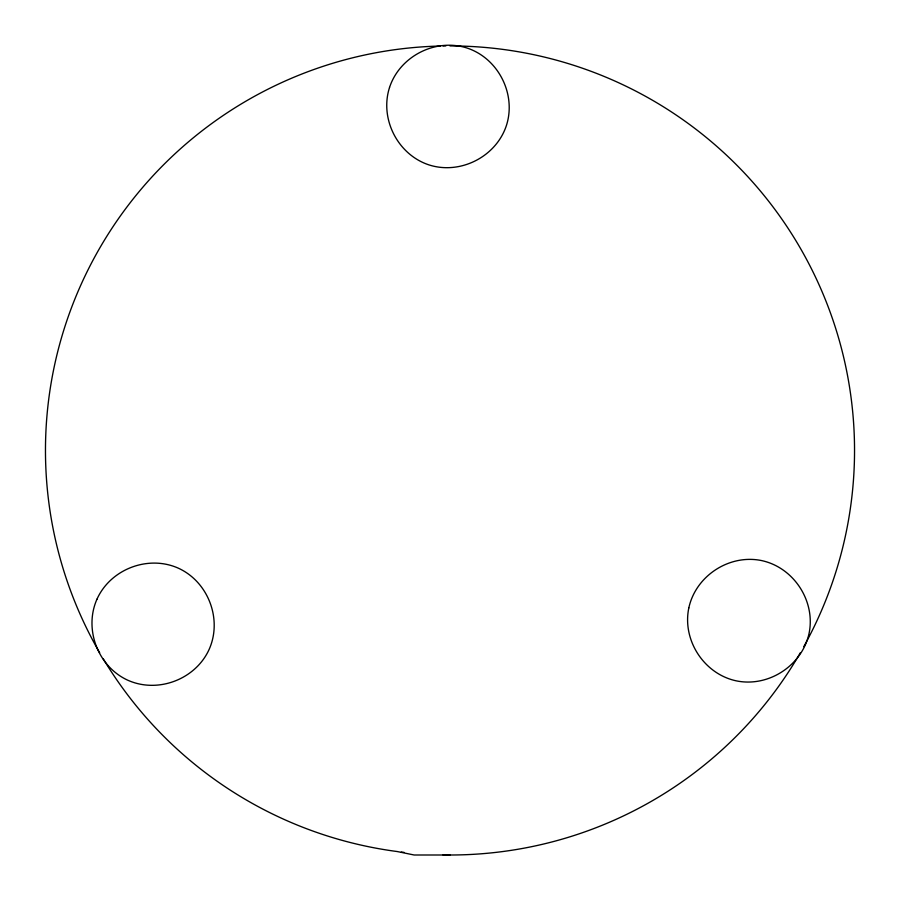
<?xml version="1.0" encoding="UTF-8"?>
<svg xmlns="http://www.w3.org/2000/svg" width="900" height="900" viewBox="0 0 900 900"><rect width="100%" height="100%" fill="white"/><g stroke="black" fill="none" stroke-linecap="round" stroke-linejoin="round"><path stroke-width="1.35" d="M450 855L414.135 855L397.192 851.535A404.539 404.539 0 0 1 103.185 658.721M450 45.922A404.539 404.539 0 0 1 803.768 646.673M800.336 652.725A404.539 404.539 0 0 1 443.048 854.944M404.1 852.39A404.539 404.539 0 0 1 401.332 852.064M99.664 652.725A404.539 404.539 0 0 1 440.257 46.035M443.048 45.979A404.539 404.539 0 0 1 445.826 45.945M688.815 607.939C682.065 640.159 703.969 673.898 736.155 680.827C768.375 687.589 802.102 665.674 809.044 633.488C815.794 601.268 793.89 567.54 761.704 560.599C729.484 553.849 695.756 575.752 688.815 607.939M389.531 87.469C379.451 118.8 397.71 154.643 428.985 164.903C460.327 174.994 496.17 156.735 506.43 125.449C516.51 94.106 498.251 58.264 466.976 48.004C435.634 37.924 399.791 56.182 389.531 87.469M96.953 599.22C83.644 629.336 98.055 666.877 128.093 680.355C158.209 693.664 195.761 679.252 209.227 649.204C222.536 619.099 208.125 581.546 178.088 568.069C147.971 554.76 110.43 569.171 96.953 599.22"/></g></svg>
